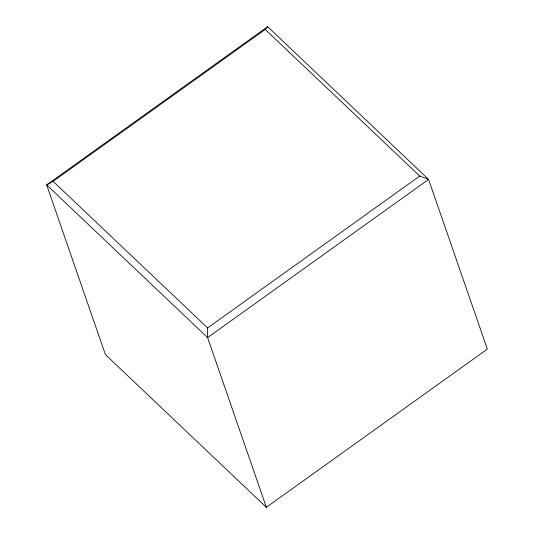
<?xml version="1.0" encoding="UTF-8"?>
<svg xmlns="http://www.w3.org/2000/svg" width="534" height="534" viewBox="0 0 534 534"><rect width="100%" height="100%" fill="white"/><g stroke="black" fill="none" stroke-linecap="round" stroke-linejoin="round"><path stroke-width="0.8" d="M53.1 181.333L265.231 29.457L419.744 176.046L428.582 179.404L207.606 337.608L46.658 184.904L53.1 181.333L207.606 327.923L207.606 337.608L266.366 507.3L487.342 349.096L428.582 179.404L267.634 26.7L46.658 184.904L105.418 354.596L266.366 507.3M265.231 29.457L267.634 26.7M207.606 327.923L419.744 176.046"/></g></svg>
